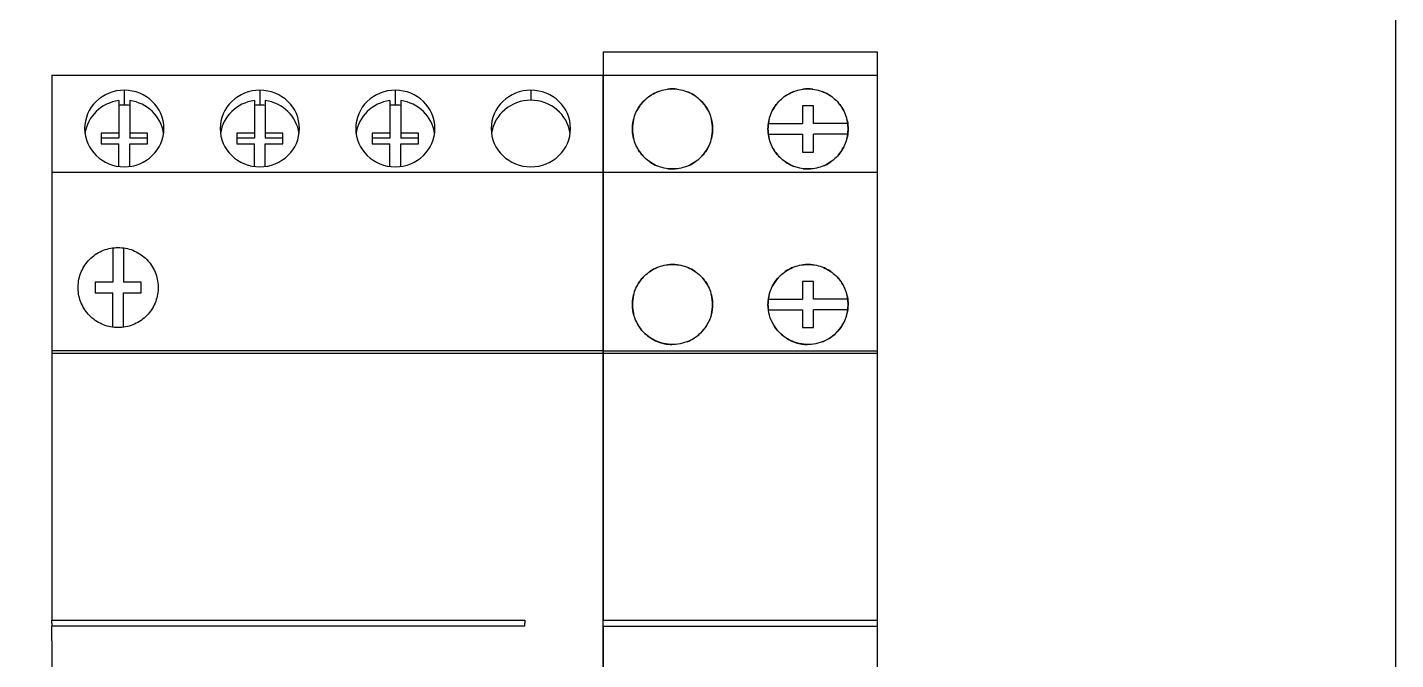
# Model space of a CAD drawing. Header units: millimetres. Extents: x 1019 to 1519, y 1262 to 1448.
# Drawn here: x 1509.72 to 1518.61, y 1376.35 to 1380.45 of the extents above; entities that cross this region are included whole.
import ezdxf

# ---------------------------------------------------------------- set-up
doc = ezdxf.new("R2010")
doc.units = ezdxf.units.MM

# ---------------------------------------------------------------- blocks, each defined once
blk = doc.blocks.new('A$C66c3d611')
for p, q in [((0, 8.54), (0, 7.91)), ((0, 8.54), (3.58, 8.54)), ((3.58, 7.91), (3.58, 8.54)), ((0.47, 8.4411), (0.47, 8.3453)), ((1.35, 8.4411), (1.35, 8.3453)), ((2.23, 8.4411), (2.23, 8.3453)), ((3.11, 8.4411), (3.11, 8.3764)), ((0.435, 8.3741), (0.435, 8.1615)), ((0.505, 8.3741), (0.505, 8.1615)), ((1.315, 8.3741), (1.315, 8.1615)), ((1.385, 8.3741), (1.385, 8.1615)), ((2.195, 8.3741), (2.195, 8.1615)), ((2.265, 8.3741), (2.265, 8.1615)), ((0.435, 8.1615), (0.32, 8.1615)), ((0.32, 8.1615), (0.32, 8.0938)), ((0.435, 8.1304), (0.32, 8.1304)), ((0.32, 8.0938), (0.435, 8.0938)), ((0.435, 8.1615), (0.435, 8.1304)), ((0.435, 7.9459), (0.435, 8.0938)), ((0.505, 8.1615), (0.505, 8.1304)), ((0.62, 8.1615), (0.505, 8.1615)), ((0.62, 8.1304), (0.505, 8.1304)), ((0.505, 8.0938), (0.62, 8.0938)), ((0.505, 7.9459), (0.505, 8.0938)), ((0.62, 8.0938), (0.62, 8.1615)), ((1.315, 8.1615), (1.2, 8.1615)), ((1.2, 8.1615), (1.2, 8.0938)), ((1.315, 8.1304), (1.2, 8.1304)), ((1.2, 8.0938), (1.315, 8.0938)), ((1.315, 8.1615), (1.315, 8.1304)), ((1.315, 7.9459), (1.315, 8.0938)), ((1.385, 8.1615), (1.385, 8.1304)), ((1.5, 8.1615), (1.385, 8.1615)), ((1.5, 8.1304), (1.385, 8.1304)), ((1.385, 8.0938), (1.5, 8.0938)), ((1.385, 7.9459), (1.385, 8.0938)), ((1.5, 8.0938), (1.5, 8.1615)), ((2.195, 8.1615), (2.08, 8.1615)), ((2.08, 8.1615), (2.08, 8.0938)), ((2.195, 8.1304), (2.08, 8.1304)), ((2.08, 8.0938), (2.195, 8.0938)), ((2.195, 8.1615), (2.195, 8.1304)), ((2.195, 7.9459), (2.195, 8.0938)), ((2.265, 8.1615), (2.265, 8.1304)), ((2.38, 8.1615), (2.265, 8.1615)), ((2.38, 8.1304), (2.265, 8.1304)), ((2.265, 8.0938), (2.38, 8.0938)), ((2.265, 7.9459), (2.265, 8.0938)), ((2.38, 8.0938), (2.38, 8.1615)), ((0, 7.91), (0, 6.75)), ((0, 7.91), (3.58, 7.91)), ((3.58, 6.75), (3.58, 7.91)), ((0.2818, 7.3736), (0.292, 7.3803)), ((0.292, 7.3803), (0.3024, 7.3866)), ((0.3024, 7.3866), (0.3132, 7.3923)), ((0.3132, 7.3923), (0.3241, 7.3975)), ((0.3241, 7.3975), (0.3354, 7.4022)), ((0.3354, 7.4022), (0.3468, 7.4063)), ((0.3468, 7.4063), (0.3583, 7.4099)), ((0.3583, 7.4099), (0.3701, 7.413)), ((0.3701, 7.413), (0.3819, 7.4155)), ((0.3819, 7.4155), (0.3939, 7.4175)), ((0.3939, 7.4175), (0.4059, 7.4189)), ((0.395, 7.4176), (0.395, 7.195)), ((0.4059, 7.4189), (0.4179, 7.4197)), ((0.4179, 7.4197), (0.43, 7.42)), ((0.43, 7.42), (0.4421, 7.4197)), ((0.4421, 7.4197), (0.4543, 7.4189)), ((0.4543, 7.4189), (0.4664, 7.4174)), ((0.465, 7.4176), (0.465, 7.195)), ((0.4664, 7.4174), (0.4784, 7.4155)), ((0.4784, 7.4155), (0.4903, 7.4129)), ((0.4903, 7.4129), (0.5021, 7.4098)), ((0.5021, 7.4098), (0.5138, 7.4061)), ((0.5138, 7.4061), (0.5253, 7.4019)), ((0.5253, 7.4019), (0.5366, 7.3971)), ((0.5366, 7.3971), (0.5477, 7.3918)), ((0.5477, 7.3918), (0.5585, 7.386)), ((0.5585, 7.386), (0.569, 7.3797)), ((0.569, 7.3797), (0.5793, 7.3729)), ((0.2013, 7.2837), (0.2073, 7.2943)), ((0.2073, 7.2943), (0.2139, 7.3046)), ((0.2139, 7.3046), (0.2209, 7.3145)), ((0.2209, 7.3145), (0.2284, 7.3242)), ((0.2284, 7.3242), (0.2363, 7.3334)), ((0.2363, 7.3334), (0.2446, 7.3423)), ((0.2446, 7.3423), (0.2534, 7.3508)), ((0.2534, 7.3508), (0.2625, 7.3588)), ((0.2625, 7.3588), (0.272, 7.3665)), ((0.272, 7.3665), (0.2818, 7.3736)), ((0.5793, 7.3729), (0.5891, 7.3656)), ((0.5891, 7.3656), (0.5987, 7.3579)), ((0.5987, 7.3579), (0.6078, 7.3497)), ((0.6078, 7.3497), (0.6166, 7.3411)), ((0.6166, 7.3411), (0.6249, 7.3321)), ((0.6249, 7.3321), (0.6328, 7.3227)), ((0.6328, 7.3227), (0.6402, 7.313)), ((0.6402, 7.313), (0.6472, 7.303)), ((0.6472, 7.303), (0.6536, 7.2926)), ((0.6536, 7.2926), (0.6596, 7.282)), ((0.1718, 7.1908), (0.1736, 7.2029)), ((0.1736, 7.2029), (0.1759, 7.215)), ((0.1759, 7.215), (0.1788, 7.2269)), ((0.1788, 7.2269), (0.1822, 7.2387)), ((0.1822, 7.2387), (0.1862, 7.2503)), ((0.1862, 7.2503), (0.1907, 7.2616)), ((0.1907, 7.2616), (0.1957, 7.2728)), ((0.1957, 7.2728), (0.2013, 7.2837)), ((0.6596, 7.282), (0.6651, 7.2711)), ((0.6651, 7.2711), (0.67, 7.2599)), ((0.67, 7.2599), (0.6744, 7.2486)), ((0.6744, 7.2486), (0.6783, 7.237)), ((0.6783, 7.237), (0.6817, 7.2253)), ((0.6817, 7.2253), (0.6844, 7.2135)), ((0.6844, 7.2135), (0.6867, 7.2015)), ((0.6867, 7.2015), (0.6883, 7.1894)), ((0.1701, 7.1663), (0.1707, 7.1785)), ((0.1701, 7.154), (0.1701, 7.1663)), ((0.1707, 7.1417), (0.1701, 7.154)), ((0.1707, 7.1785), (0.1718, 7.1908)), ((0.1718, 7.1295), (0.1707, 7.1417)), ((0.1735, 7.1173), (0.1718, 7.1295)), ((0.1758, 7.1053), (0.1735, 7.1173)), ((0.28, 7.195), (0.28, 7.125)), ((0.395, 7.195), (0.28, 7.195)), ((0.28, 7.125), (0.395, 7.125)), ((0.395, 6.9024), (0.395, 7.125)), ((0.58, 7.195), (0.465, 7.195)), ((0.465, 6.9024), (0.465, 7.125)), ((0.465, 7.125), (0.58, 7.125)), ((0.58, 7.125), (0.58, 7.195)), ((0.6864, 7.1167), (0.6841, 7.1048)), ((0.6881, 7.1287), (0.6864, 7.1167)), ((0.6893, 7.1408), (0.6881, 7.1287)), ((0.6883, 7.1894), (0.6894, 7.1773)), ((0.6899, 7.153), (0.6893, 7.1408)), ((0.6894, 7.1773), (0.69, 7.1652)), ((0.69, 7.1652), (0.6899, 7.153)), ((0.1787, 7.0934), (0.1758, 7.1053)), ((0.1821, 7.0816), (0.1787, 7.0934)), ((0.186, 7.0701), (0.1821, 7.0816)), ((0.1905, 7.0588), (0.186, 7.0701)), ((0.1955, 7.0477), (0.1905, 7.0588)), ((0.201, 7.0368), (0.1955, 7.0477)), ((0.2071, 7.0262), (0.201, 7.0368)), ((0.2136, 7.0159), (0.2071, 7.0262)), ((0.653, 7.0263), (0.6465, 7.016)), ((0.659, 7.0368), (0.653, 7.0263)), ((0.6645, 7.0476), (0.659, 7.0368)), ((0.6695, 7.0587), (0.6645, 7.0476)), ((0.6739, 7.0699), (0.6695, 7.0587)), ((0.6778, 7.0814), (0.6739, 7.0699)), ((0.6812, 7.093), (0.6778, 7.0814)), ((0.6841, 7.1048), (0.6812, 7.093)), ((0.2206, 7.006), (0.2136, 7.0159)), ((0.228, 6.9963), (0.2206, 7.006)), ((0.2359, 6.987), (0.228, 6.9963)), ((0.2442, 6.9781), (0.2359, 6.987)), ((0.2529, 6.9696), (0.2442, 6.9781)), ((0.262, 6.9615), (0.2529, 6.9696)), ((0.2715, 6.9539), (0.262, 6.9615)), ((0.2813, 6.9467), (0.2715, 6.9539)), ((0.2915, 6.94), (0.2813, 6.9467)), ((0.3019, 6.9337), (0.2915, 6.94)), ((0.3126, 6.928), (0.3019, 6.9337)), ((0.5581, 6.9338), (0.5474, 6.928)), ((0.5686, 6.94), (0.5581, 6.9338)), ((0.5787, 6.9467), (0.5686, 6.94)), ((0.5885, 6.9539), (0.5787, 6.9467)), ((0.598, 6.9616), (0.5885, 6.9539)), ((0.6071, 6.9697), (0.598, 6.9616)), ((0.6158, 6.9782), (0.6071, 6.9697)), ((0.6242, 6.9871), (0.6158, 6.9782)), ((0.6321, 6.9964), (0.6242, 6.9871)), ((0.6395, 7.006), (0.6321, 6.9964)), ((0.6465, 7.016), (0.6395, 7.006)), ((0.3236, 6.9228), (0.3126, 6.928)), ((0.3348, 6.918), (0.3236, 6.9228)), ((0.3462, 6.9139), (0.3348, 6.918)), ((0.3579, 6.9102), (0.3462, 6.9139)), ((0.3696, 6.9071), (0.3579, 6.9102)), ((0.3815, 6.9046), (0.3696, 6.9071)), ((0.3936, 6.9026), (0.3815, 6.9046)), ((0.4057, 6.9011), (0.3936, 6.9026)), ((0.4178, 6.9003), (0.4057, 6.9011)), ((0.43, 6.9), (0.4178, 6.9003)), ((0.4422, 6.9003), (0.43, 6.9)), ((0.4544, 6.9011), (0.4422, 6.9003)), ((0.4665, 6.9026), (0.4544, 6.9011)), ((0.4785, 6.9046), (0.4665, 6.9026)), ((0.4904, 6.9071), (0.4785, 6.9046)), ((0.5022, 6.9102), (0.4904, 6.9071)), ((0.5138, 6.9139), (0.5022, 6.9102)), ((0.5252, 6.9181), (0.5138, 6.9139)), ((0.5364, 6.9228), (0.5252, 6.9181)), ((0.5474, 6.928), (0.5364, 6.9228)), ((0, 6.75), (0, 6.7349)), ((3.58, 6.75), (0, 6.75)), ((0, 6.7349), (0, 5)), ((0, 6.7349), (3.58, 6.7349)), ((3.58, 6.7349), (3.58, 6.75)), ((3.58, 4.865), (3.58, 6.7349)), ((0, 4.98), (0, 5)), ((0, 5), (3.07, 5)), ((0, 4.98), (0, 4.96)), ((3.07, 5), (3.07, 4.98)), ((3.07, 4.96), (3.07, 4.98)), ((3.07, 4.96), (0, 4.96)), ((0, 4.865), (0, 4.96)), ((0, 4.865), (0, 2.2642)), ((3.58, 2.2642), (3.58, 4.865)), ((3.58, 2.2642), (0, 2.2642)), ((0, 2.2642), (0, 2.25)), ((0, 2.05), (0, 2.25)), ((0, 2.25), (3.58, 2.25)), ((3.58, 2.25), (3.58, 2.2642)), ((3.58, 2.25), (3.58, 2.05)), ((0, 2.05), (0, 1.09)), ((0.2767, 2.05), (0.2619, 2.0384)), ((0.2891, 2.0585), (0.2767, 2.05)), ((0.3018, 2.0662), (0.2891, 2.0585)), ((0.3149, 2.0732), (0.3018, 2.0662)), ((0.3285, 2.0793), (0.3149, 2.0732)), ((0.3424, 2.0848), (0.3285, 2.0793)), ((0.3566, 2.0894), (0.3424, 2.0848)), ((0.371, 2.0932), (0.3566, 2.0894)), ((0.3856, 2.0962), (0.371, 2.0932)), ((0.4002, 2.0983), (0.3856, 2.0962)), ((0.395, 2.0976), (0.395, 1.875)), ((0.415, 2.0996), (0.4002, 2.0983)), ((0.43, 2.1), (0.415, 2.0996)), ((0.445, 2.0996), (0.43, 2.1)), ((0.4598, 2.0983), (0.445, 2.0996)), ((0.4744, 2.0962), (0.4598, 2.0983)), ((0.465, 2.0976), (0.465, 1.875)), ((0.489, 2.0932), (0.4744, 2.0962)), ((0.5034, 2.0894), (0.489, 2.0932)), ((0.5176, 2.0848), (0.5034, 2.0894)), ((0.5315, 2.0793), (0.5176, 2.0848)), ((0.5451, 2.0732), (0.5315, 2.0793)), ((0.5582, 2.0662), (0.5451, 2.0732)), ((0.5709, 2.0585), (0.5582, 2.0662)), ((0.5833, 2.05), (0.5709, 2.0585)), ((0.5981, 2.0384), (0.5833, 2.05)), ((3.58, 1.09), (3.58, 2.05)), ((0.2031, 1.9669), (0.1945, 1.9503)), ((0.2128, 1.9829), (0.2031, 1.9669)), ((0.2236, 1.9981), (0.2128, 1.9829)), ((0.2354, 2.0125), (0.2236, 1.9981)), ((0.2482, 2.0259), (0.2354, 2.0125)), ((0.2619, 2.0384), (0.2482, 2.0259)), ((0.6118, 2.0259), (0.5981, 2.0384)), ((0.6246, 2.0125), (0.6118, 2.0259)), ((0.6364, 1.9981), (0.6246, 2.0125)), ((0.6472, 1.9829), (0.6364, 1.9981)), ((0.6569, 1.9669), (0.6472, 1.9829)), ((0.6655, 1.9502), (0.6569, 1.9669)), ((1.26, 1.58), (1.26, 2.04)), ((2.32, 2.04), (1.26, 2.04)), ((2.32, 2.04), (2.32, 1.58)), ((0.173, 1.8791), (0.1708, 1.8605)), ((0.1764, 1.8974), (0.173, 1.8791)), ((0.1812, 1.9154), (0.1764, 1.8974)), ((0.1872, 1.9331), (0.1812, 1.9154)), ((0.1945, 1.9503), (0.1872, 1.9331)), ((0.28, 1.875), (0.28, 1.805)), ((0.395, 1.875), (0.28, 1.875)), ((0.58, 1.875), (0.465, 1.875)), ((0.58, 1.805), (0.58, 1.875)), ((0.6728, 1.933), (0.6655, 1.9502)), ((0.6788, 1.9154), (0.6728, 1.933)), ((0.6836, 1.8973), (0.6788, 1.9154)), ((0.6871, 1.879), (0.6836, 1.8973)), ((0.6892, 1.8605), (0.6871, 1.879)), ((0.1708, 1.8605), (0.17, 1.8419)), ((0.17, 1.8419), (0.1705, 1.8233)), ((0.1705, 1.8233), (0.1724, 1.8047)), ((0.1724, 1.8047), (0.1756, 1.7864)), ((0.1756, 1.7864), (0.1801, 1.7683)), ((0.28, 1.805), (0.395, 1.805)), ((0.395, 1.5824), (0.395, 1.805)), ((0.465, 1.5824), (0.465, 1.805)), ((0.465, 1.805), (0.58, 1.805)), ((0.6799, 1.7682), (0.6844, 1.7863)), ((0.6844, 1.7863), (0.6876, 1.8046)), ((0.6876, 1.8046), (0.6895, 1.8232)), ((0.69, 1.8418), (0.6892, 1.8605)), ((0.6895, 1.8232), (0.69, 1.8418)), ((0.1801, 1.7683), (0.1859, 1.7506)), ((0.1859, 1.7506), (0.1929, 1.7333)), ((0.1929, 1.7333), (0.2012, 1.7166)), ((0.2012, 1.7166), (0.2106, 1.7005)), ((0.2106, 1.7005), (0.2211, 1.6852)), ((0.6388, 1.6851), (0.6494, 1.7004)), ((0.6494, 1.7004), (0.6588, 1.7165)), ((0.6588, 1.7165), (0.6671, 1.7332)), ((0.6671, 1.7332), (0.6741, 1.7505)), ((0.6741, 1.7505), (0.6799, 1.7682)), ((0.2211, 1.6852), (0.2328, 1.6706)), ((0.2328, 1.6706), (0.2454, 1.6569)), ((0.2454, 1.6569), (0.259, 1.6441)), ((0.259, 1.6441), (0.2735, 1.6324)), ((0.2735, 1.6324), (0.2888, 1.6217)), ((0.2888, 1.6217), (0.3048, 1.6121)), ((0.3048, 1.6121), (0.3215, 1.6037)), ((0.3215, 1.6037), (0.3387, 1.5966)), ((0.5212, 1.5965), (0.5384, 1.6037)), ((0.5384, 1.6037), (0.5551, 1.6121)), ((0.5551, 1.6121), (0.5712, 1.6216)), ((0.5712, 1.6216), (0.5864, 1.6323)), ((0.5864, 1.6323), (0.6009, 1.6441)), ((0.6009, 1.6441), (0.6145, 1.6568)), ((0.6145, 1.6568), (0.6272, 1.6705)), ((0.6272, 1.6705), (0.6388, 1.6851)), ((0.3387, 1.5966), (0.3564, 1.5906)), ((0.3564, 1.5906), (0.3744, 1.586)), ((0.3744, 1.586), (0.3926, 1.5827)), ((0.3926, 1.5827), (0.4111, 1.5807)), ((0.4111, 1.5807), (0.43, 1.58)), ((0.43, 1.58), (0.4489, 1.5807)), ((0.4489, 1.5807), (0.4674, 1.5827)), ((0.4674, 1.5827), (0.4856, 1.586)), ((0.4856, 1.586), (0.5035, 1.5906)), ((0.5035, 1.5906), (0.5212, 1.5965)), ((1.26, 1.58), (2.32, 1.58)), ((0, 1.09), (0, 0.46)), ((3.58, 1.09), (0, 1.09)), ((3.58, 0.46), (3.58, 1.09)), ((0.435, 1.0219), (0.435, 0.874)), ((0.505, 1.0219), (0.505, 0.874)), ((1.315, 1.0219), (1.315, 0.874)), ((1.385, 1.0219), (1.385, 0.874)), ((2.195, 1.0219), (2.195, 0.874)), ((2.265, 1.0219), (2.265, 0.874)), ((0.435, 0.874), (0.32, 0.874)), ((0.32, 0.874), (0.32, 0.8064)), ((0.32, 0.8374), (0.435, 0.8374)), ((0.32, 0.8064), (0.435, 0.8064)), ((0.435, 0.8064), (0.435, 0.8374)), ((0.435, 0.5937), (0.435, 0.8064)), ((0.62, 0.874), (0.505, 0.874)), ((0.505, 0.8374), (0.62, 0.8374)), ((0.505, 0.8064), (0.505, 0.8374)), ((0.505, 0.8064), (0.62, 0.8064)), ((0.505, 0.5937), (0.505, 0.8064)), ((0.62, 0.8064), (0.62, 0.874)), ((1.315, 0.874), (1.2, 0.874)), ((1.2, 0.874), (1.2, 0.8064)), ((1.2, 0.8374), (1.315, 0.8374)), ((1.2, 0.8064), (1.315, 0.8064)), ((1.315, 0.8064), (1.315, 0.8374)), ((1.315, 0.5937), (1.315, 0.8064)), ((1.5, 0.874), (1.385, 0.874)), ((1.385, 0.8374), (1.5, 0.8374)), ((1.385, 0.8064), (1.385, 0.8374)), ((1.385, 0.8064), (1.5, 0.8064)), ((1.385, 0.5937), (1.385, 0.8064)), ((1.5, 0.8064), (1.5, 0.874)), ((2.195, 0.874), (2.08, 0.874)), ((2.08, 0.874), (2.08, 0.8064)), ((2.08, 0.8374), (2.195, 0.8374)), ((2.08, 0.8064), (2.195, 0.8064)), ((2.195, 0.8064), (2.195, 0.8374)), ((2.195, 0.5937), (2.195, 0.8064)), ((2.38, 0.874), (2.265, 0.874)), ((2.265, 0.8374), (2.38, 0.8374)), ((2.265, 0.8064), (2.265, 0.8374)), ((2.265, 0.8064), (2.38, 0.8064)), ((2.265, 0.5937), (2.265, 0.8064)), ((2.38, 0.8064), (2.38, 0.874)), ((0.47, 0.5267), (0.47, 0.6225)), ((1.35, 0.5267), (1.35, 0.6225)), ((2.23, 0.5267), (2.23, 0.6225)), ((3.11, 0.5267), (3.11, 0.5914)), ((0, 0.46), (3.58, 0.46)), ((1.215, 0), (1.215, 0.46)), ((2.365, 0.46), (2.365, 0)), ((1.515, 0.3), (1.63, 0.3)), ((1.95, 0.3), (2.065, 0.3)), ((2.365, 0), (1.215, 0))]:
    blk.add_line(p, q)
for centre, radius, start, end in [((1.515, 0.4), 0.1, 143.13013, 180.00002), ((2.065, 0.4), 0.1, 0, 36.86989), ((1.515, 0.4), 0.1, 180.00002, 270.00002), ((2.065, 0.4), 0.1, 270.00002, 0), ((1.79, 0.3), 0.16, 180.00002, 0)]:
    blk.add_arc(centre, radius, start, end)
for centre, major_axis, start_param, end_param in [((0.47, 8.1924), (0.2575, 0), 1.570796, 3.141593), ((0.47, 8.1924), (0.2575, 0), 0, 1.570796), ((1.35, 8.1924), (0.2575, 0), 1.570796, 3.141593), ((1.35, 8.1924), (0.2575, 0), 0, 1.570796), ((2.23, 8.1924), (0.2575, 0), 1.570796, 3.141593), ((2.23, 8.1924), (0.2575, 0), 0, 1.570796), ((3.11, 8.1924), (0.2575, 0), 1.570796, 3.141593), ((3.11, 8.1924), (0.2575, 0), 0, 1.570796), ((0.47, 8.1277), (-0.2575, 0), -1.434452, -0.130442), ((0.47, 8.1277), (-0.2575, 0), -3.011151, -1.707141), ((1.35, 8.1277), (-0.2575, 0), -1.434452, -0.130442), ((1.35, 8.1277), (-0.2575, 0), -3.011151, -1.707141), ((2.23, 8.1277), (-0.2575, 0), -1.434452, -0.130442), ((2.23, 8.1277), (-0.2575, 0), -3.011151, -1.707141), ((3.11, 8.1277), (-0.2575, 0), -1.570796, -0.130442), ((3.11, 8.1277), (-0.2575, 0), -3.011151, -1.570796), ((0.47, 8.0966), (-0.2575, 0), -1.570796, -1.434452), ((0.47, 8.0966), (-0.2575, 0), -1.707141, -1.570796), ((1.35, 8.0966), (-0.2575, 0), -1.570796, -1.434452), ((1.35, 8.0966), (-0.2575, 0), -1.707141, -1.570796), ((2.23, 8.0966), (-0.2575, 0), -1.570796, -1.434452), ((2.23, 8.0966), (-0.2575, 0), -1.707141, -1.570796), ((0.47, 8.1924), (0.2575, 0), 3.141593, 4.712389), ((0.47, 8.1924), (0.2575, 0), -1.570796, 0), ((1.35, 8.1924), (0.2575, 0), 3.141593, 4.712389), ((1.35, 8.1924), (0.2575, 0), -1.570796, 0), ((2.23, 8.1924), (0.2575, 0), 3.141593, 4.712389), ((2.23, 8.1924), (0.2575, 0), -1.570796, 0), ((3.11, 8.1924), (0.2575, 0), 3.141593, 4.712389), ((3.11, 8.1924), (0.2575, 0), -1.570796, 0), ((0.47, 0.7755), (-0.2575, 0), -1.570796, 0), ((0.47, 0.7755), (-0.2575, 0), 3.141593, 4.712389), ((1.35, 0.7755), (-0.2575, 0), -1.570796, 0), ((1.35, 0.7755), (-0.2575, 0), 3.141593, 4.712389), ((2.23, 0.7755), (-0.2575, 0), -1.570796, 0), ((2.23, 0.7755), (-0.2575, 0), 3.141593, 4.712389), ((3.11, 0.7755), (-0.2575, 0), -1.570796, 0), ((3.11, 0.7755), (-0.2575, 0), 3.141593, 4.712389), ((0.47, 0.8402), (0.2575, 0), -3.011151, -1.707141), ((0.47, 0.8402), (0.2575, 0), -1.434452, -0.130442), ((1.35, 0.8402), (0.2575, 0), -3.011151, -1.707141), ((1.35, 0.8402), (0.2575, 0), -1.434452, -0.130442), ((2.23, 0.8402), (0.2575, 0), -3.011151, -1.707141), ((2.23, 0.8402), (0.2575, 0), -1.434452, -0.130442), ((3.11, 0.8402), (0.2575, 0), -3.011151, -1.570796), ((3.11, 0.8402), (0.2575, 0), -1.570796, -0.130442), ((0.47, 0.7755), (-0.2575, 0), 0, 1.570796), ((0.47, 0.7755), (-0.2575, 0), 1.570796, 3.141593), ((1.35, 0.7755), (-0.2575, 0), 0, 1.570796), ((1.35, 0.7755), (-0.2575, 0), 1.570796, 3.141593), ((2.23, 0.7755), (-0.2575, 0), 0, 1.570796), ((2.23, 0.7755), (-0.2575, 0), 1.570796, 3.141593), ((3.11, 0.7755), (-0.2575, 0), 0, 1.570796), ((3.11, 0.7755), (-0.2575, 0), 1.570796, 3.141593), ((0.47, 0.8712), (0.2575, 0), -1.707141, -1.570796), ((0.47, 0.8712), (0.2575, 0), -1.570796, -1.434452), ((1.35, 0.8712), (0.2575, 0), -1.707141, -1.570796), ((1.35, 0.8712), (0.2575, 0), -1.570796, -1.434452), ((2.23, 0.8712), (0.2575, 0), -1.707141, -1.570796), ((2.23, 0.8712), (0.2575, 0), -1.570796, -1.434452)]:
    blk.add_ellipse(centre, major_axis=major_axis, ratio=0.965926, start_param=start_param, end_param=end_param)
blk = doc.blocks.new('A$Cc7b5a199')
for p, q in [((0, 8.581), (0, 8.431)), ((0, 8.581), (1.78, 8.581)), ((1.78, 8.581), (1.78, 8.431)), ((0, 8.431), (0, 7.801)), ((0, 8.431), (1.78, 8.431)), ((1.78, 8.431), (1.78, 7.801)), ((0.2595, 8.258), (0.2681, 8.2667)), ((0.2681, 8.2667), (0.277, 8.2751)), ((0.277, 8.2751), (0.2863, 8.283)), ((0.2863, 8.283), (0.296, 8.2905)), ((0.296, 8.2905), (0.306, 8.2975)), ((0.306, 8.2975), (0.3162, 8.304)), ((0.3162, 8.304), (0.3267, 8.3099)), ((0.3267, 8.3099), (0.3375, 8.3154)), ((0.3375, 8.3154), (0.3485, 8.3204)), ((0.3485, 8.3204), (0.3597, 8.3248)), ((0.3597, 8.3248), (0.3712, 8.3288)), ((0.3712, 8.3288), (0.3828, 8.3321)), ((0.3828, 8.3321), (0.3946, 8.335)), ((0.3946, 8.335), (0.4065, 8.3373)), ((0.4065, 8.3373), (0.4185, 8.3391)), ((0.4185, 8.3391), (0.4307, 8.3403)), ((0.4307, 8.3403), (0.4429, 8.3409)), ((0.4429, 8.3409), (0.4551, 8.341)), ((0.4551, 8.341), (0.4674, 8.3404)), ((0.4674, 8.3404), (0.4797, 8.3393)), ((0.4797, 8.3393), (0.492, 8.3376)), ((0.492, 8.3376), (0.5042, 8.3353)), ((0.5042, 8.3353), (0.5163, 8.3324)), ((0.5163, 8.3324), (0.5282, 8.3289)), ((0.5282, 8.3289), (0.5398, 8.325)), ((0.5398, 8.325), (0.5512, 8.3205)), ((0.5512, 8.3205), (0.5623, 8.3155)), ((0.5623, 8.3155), (0.5732, 8.31)), ((0.5732, 8.31), (0.5837, 8.304)), ((0.5837, 8.304), (0.5939, 8.2975)), ((0.5939, 8.2975), (0.6039, 8.2905)), ((0.6039, 8.2905), (0.6136, 8.283)), ((0.6136, 8.283), (0.6229, 8.2751)), ((0.6229, 8.2751), (0.6319, 8.2667)), ((0.6319, 8.2667), (0.6404, 8.258)), ((1.1395, 8.258), (1.1481, 8.2667)), ((1.1481, 8.2667), (1.157, 8.2751)), ((1.157, 8.2751), (1.1663, 8.283)), ((1.1663, 8.283), (1.176, 8.2905)), ((1.176, 8.2905), (1.186, 8.2975)), ((1.186, 8.2975), (1.1962, 8.304)), ((1.1962, 8.304), (1.2067, 8.3099)), ((1.2067, 8.3099), (1.2175, 8.3154)), ((1.2175, 8.3154), (1.2285, 8.3204)), ((1.2285, 8.3204), (1.2397, 8.3248)), ((1.2397, 8.3248), (1.2512, 8.3288)), ((1.2512, 8.3288), (1.2628, 8.3321)), ((1.2628, 8.3321), (1.2746, 8.335)), ((1.2746, 8.335), (1.2865, 8.3373)), ((1.2865, 8.3373), (1.2985, 8.3391)), ((1.2985, 8.3391), (1.3107, 8.3403)), ((1.3107, 8.3403), (1.3229, 8.3409)), ((1.3229, 8.3409), (1.3351, 8.341)), ((1.3351, 8.341), (1.3474, 8.3404)), ((1.3474, 8.3404), (1.3597, 8.3393)), ((1.3597, 8.3393), (1.372, 8.3376)), ((1.372, 8.3376), (1.3842, 8.3353)), ((1.3842, 8.3353), (1.3963, 8.3324)), ((1.3963, 8.3324), (1.4082, 8.3289)), ((1.4082, 8.3289), (1.4198, 8.325)), ((1.4198, 8.325), (1.4312, 8.3205)), ((1.4312, 8.3205), (1.4423, 8.3155)), ((1.4423, 8.3155), (1.4532, 8.31)), ((1.4532, 8.31), (1.4637, 8.304)), ((1.4637, 8.304), (1.4739, 8.2975)), ((1.4739, 8.2975), (1.4839, 8.2905)), ((1.4839, 8.2905), (1.4936, 8.283)), ((1.4936, 8.283), (1.5029, 8.2751)), ((1.5029, 8.2751), (1.5119, 8.2667)), ((1.5119, 8.2667), (1.5204, 8.258)), ((0.2038, 8.1645), (0.208, 8.176)), ((0.208, 8.176), (0.2127, 8.1872)), ((0.2127, 8.1872), (0.2179, 8.1983)), ((0.2179, 8.1983), (0.2237, 8.209)), ((0.2237, 8.209), (0.2299, 8.2195)), ((0.2299, 8.2195), (0.2366, 8.2296)), ((0.2366, 8.2296), (0.2438, 8.2394)), ((0.2438, 8.2394), (0.2514, 8.2489)), ((0.2514, 8.2489), (0.2595, 8.258)), ((0.6404, 8.258), (0.6486, 8.2489)), ((0.6486, 8.2489), (0.6562, 8.2394)), ((0.6562, 8.2394), (0.6634, 8.2296)), ((0.6634, 8.2296), (0.6701, 8.2195)), ((0.6701, 8.2195), (0.6763, 8.2091)), ((0.6763, 8.2091), (0.682, 8.1983)), ((0.682, 8.1983), (0.6873, 8.1873)), ((0.6873, 8.1873), (0.692, 8.176)), ((0.692, 8.176), (0.6962, 8.1645)), ((1.0838, 8.1645), (1.088, 8.176)), ((1.088, 8.176), (1.0927, 8.1872)), ((1.0927, 8.1872), (1.0979, 8.1983)), ((1.0979, 8.1983), (1.1037, 8.209)), ((1.1037, 8.209), (1.1099, 8.2195)), ((1.1099, 8.2195), (1.1166, 8.2296)), ((1.1166, 8.2296), (1.1238, 8.2394)), ((1.1238, 8.2394), (1.1314, 8.2489)), ((1.1314, 8.2489), (1.1395, 8.258)), ((1.295, 8.231), (1.295, 8.116)), ((1.365, 8.231), (1.295, 8.231)), ((1.365, 8.116), (1.365, 8.231)), ((1.5204, 8.258), (1.5286, 8.2489)), ((1.5286, 8.2489), (1.5362, 8.2394)), ((1.5362, 8.2394), (1.5434, 8.2296)), ((1.5434, 8.2296), (1.5501, 8.2195)), ((1.5501, 8.2195), (1.5563, 8.2091)), ((1.5563, 8.2091), (1.562, 8.1983)), ((1.562, 8.1983), (1.5673, 8.1873)), ((1.5673, 8.1873), (1.572, 8.176)), ((1.572, 8.176), (1.5762, 8.1645)), ((0.19, 8.081), (0.1903, 8.0933)), ((0.1903, 8.0933), (0.1911, 8.1054)), ((0.1911, 8.1054), (0.1925, 8.1174)), ((0.1925, 8.1174), (0.1945, 8.1293)), ((0.1945, 8.1293), (0.197, 8.1411)), ((0.197, 8.1411), (0.2001, 8.1529)), ((0.2001, 8.1529), (0.2038, 8.1645)), ((0.6962, 8.1645), (0.6998, 8.1529)), ((0.6998, 8.1529), (0.703, 8.1411)), ((0.703, 8.1411), (0.7055, 8.1293)), ((0.7055, 8.1293), (0.7075, 8.1174)), ((0.7075, 8.1174), (0.7089, 8.1054)), ((0.7089, 8.1054), (0.7097, 8.0933)), ((0.7097, 8.0933), (0.71, 8.081)), ((1.07, 8.081), (1.0703, 8.0933)), ((1.0703, 8.0933), (1.0711, 8.1054)), ((1.0711, 8.1054), (1.0725, 8.1174)), ((1.0724, 8.116), (1.295, 8.116)), ((1.0725, 8.1174), (1.0745, 8.1293)), ((1.0745, 8.1293), (1.077, 8.1411)), ((1.077, 8.1411), (1.0801, 8.1529)), ((1.0801, 8.1529), (1.0838, 8.1645)), ((1.5876, 8.116), (1.365, 8.116)), ((1.5762, 8.1645), (1.5798, 8.1529)), ((1.5798, 8.1529), (1.583, 8.1411)), ((1.583, 8.1411), (1.5855, 8.1293)), ((1.5855, 8.1293), (1.5875, 8.1174)), ((1.5875, 8.1174), (1.5889, 8.1054)), ((1.5889, 8.1054), (1.5897, 8.0933)), ((1.5897, 8.0933), (1.59, 8.081)), ((0.1903, 8.0687), (0.19, 8.081)), ((0.1911, 8.0566), (0.1903, 8.0687)), ((0.1925, 8.0446), (0.1911, 8.0566)), ((0.1945, 8.0327), (0.1925, 8.0446)), ((0.197, 8.0209), (0.1945, 8.0327)), ((0.2002, 8.0091), (0.197, 8.0209)), ((0.2038, 7.9975), (0.2002, 8.0091)), ((0.208, 7.986), (0.2038, 7.9975)), ((0.6962, 7.9975), (0.692, 7.986)), ((0.6998, 8.0091), (0.6962, 7.9975)), ((0.7029, 8.0209), (0.6998, 8.0091)), ((0.7055, 8.0327), (0.7029, 8.0209)), ((0.7075, 8.0446), (0.7055, 8.0327)), ((0.7089, 8.0566), (0.7075, 8.0446)), ((0.7097, 8.0687), (0.7089, 8.0566)), ((0.71, 8.081), (0.7097, 8.0687)), ((1.0703, 8.0687), (1.07, 8.081)), ((1.0711, 8.0566), (1.0703, 8.0687)), ((1.0725, 8.0446), (1.0711, 8.0566)), ((1.0724, 8.046), (1.295, 8.046)), ((1.0745, 8.0327), (1.0725, 8.0446)), ((1.077, 8.0209), (1.0745, 8.0327)), ((1.0802, 8.0091), (1.077, 8.0209)), ((1.0838, 7.9975), (1.0802, 8.0091)), ((1.088, 7.986), (1.0838, 7.9975)), ((1.295, 8.046), (1.295, 7.931)), ((1.5876, 8.046), (1.365, 8.046)), ((1.365, 7.931), (1.365, 8.046)), ((1.5762, 7.9975), (1.572, 7.986)), ((1.5798, 8.0091), (1.5762, 7.9975)), ((1.5829, 8.0209), (1.5798, 8.0091)), ((1.5855, 8.0327), (1.5829, 8.0209)), ((1.5875, 8.0446), (1.5855, 8.0327)), ((1.5889, 8.0566), (1.5875, 8.0446)), ((1.5897, 8.0687), (1.5889, 8.0566)), ((1.59, 8.081), (1.5897, 8.0687)), ((0.2127, 7.9747), (0.208, 7.986)), ((0.218, 7.9637), (0.2127, 7.9747)), ((0.2237, 7.9529), (0.218, 7.9637)), ((0.2299, 7.9425), (0.2237, 7.9529)), ((0.2366, 7.9324), (0.2299, 7.9425)), ((0.2438, 7.9226), (0.2366, 7.9324)), ((0.2515, 7.9131), (0.2438, 7.9226)), ((0.2596, 7.904), (0.2515, 7.9131)), ((0.6485, 7.9131), (0.6404, 7.904)), ((0.6562, 7.9226), (0.6485, 7.9131)), ((0.6634, 7.9324), (0.6562, 7.9226)), ((0.6701, 7.9425), (0.6634, 7.9324)), ((0.6763, 7.953), (0.6701, 7.9425)), ((0.682, 7.9637), (0.6763, 7.953)), ((0.6873, 7.9747), (0.682, 7.9637)), ((0.692, 7.986), (0.6873, 7.9747)), ((1.0927, 7.9747), (1.088, 7.986)), ((1.098, 7.9637), (1.0927, 7.9747)), ((1.1037, 7.9529), (1.098, 7.9637)), ((1.1099, 7.9425), (1.1037, 7.9529)), ((1.1166, 7.9324), (1.1099, 7.9425)), ((1.1238, 7.9226), (1.1166, 7.9324)), ((1.1315, 7.9131), (1.1238, 7.9226)), ((1.1396, 7.904), (1.1315, 7.9131)), ((1.295, 7.931), (1.365, 7.931)), ((1.5285, 7.9131), (1.5204, 7.904)), ((1.5362, 7.9226), (1.5285, 7.9131)), ((1.5434, 7.9324), (1.5362, 7.9226)), ((1.5501, 7.9425), (1.5434, 7.9324)), ((1.5563, 7.953), (1.5501, 7.9425)), ((1.562, 7.9637), (1.5563, 7.953)), ((1.5673, 7.9747), (1.562, 7.9637)), ((1.572, 7.986), (1.5673, 7.9747)), ((0.2681, 7.8952), (0.2596, 7.904)), ((0.2771, 7.8869), (0.2681, 7.8952)), ((0.2865, 7.8789), (0.2771, 7.8869)), ((0.2961, 7.8714), (0.2865, 7.8789)), ((0.3061, 7.8644), (0.2961, 7.8714)), ((0.3164, 7.8579), (0.3061, 7.8644)), ((0.3269, 7.8519), (0.3164, 7.8579)), ((0.3377, 7.8465), (0.3269, 7.8519)), ((0.3488, 7.8415), (0.3377, 7.8465)), ((0.3602, 7.837), (0.3488, 7.8415)), ((0.3719, 7.833), (0.3602, 7.837)), ((0.3838, 7.8296), (0.3719, 7.833)), ((0.3958, 7.8267), (0.3838, 7.8296)), ((0.408, 7.8244), (0.3958, 7.8267)), ((0.4202, 7.8227), (0.408, 7.8244)), ((0.4325, 7.8216), (0.4202, 7.8227)), ((0.4447, 7.821), (0.4325, 7.8216)), ((0.4569, 7.8211), (0.4447, 7.821)), ((0.469, 7.8217), (0.4569, 7.8211)), ((0.4812, 7.8229), (0.469, 7.8217)), ((0.4932, 7.8246), (0.4812, 7.8229)), ((0.5052, 7.8269), (0.4932, 7.8246)), ((0.517, 7.8298), (0.5052, 7.8269)), ((0.5286, 7.8332), (0.517, 7.8298)), ((0.5401, 7.8371), (0.5286, 7.8332)), ((0.5514, 7.8416), (0.5401, 7.8371)), ((0.5624, 7.8465), (0.5514, 7.8416)), ((0.5732, 7.852), (0.5624, 7.8465)), ((0.5837, 7.858), (0.5732, 7.852)), ((0.594, 7.8645), (0.5837, 7.858)), ((0.6039, 7.8715), (0.594, 7.8645)), ((0.6136, 7.879), (0.6039, 7.8715)), ((0.6229, 7.8869), (0.6136, 7.879)), ((0.6319, 7.8952), (0.6229, 7.8869)), ((0.6404, 7.904), (0.6319, 7.8952)), ((1.1481, 7.8952), (1.1396, 7.904)), ((1.1571, 7.8869), (1.1481, 7.8952)), ((1.1665, 7.8789), (1.1571, 7.8869)), ((1.1761, 7.8714), (1.1665, 7.8789)), ((1.1861, 7.8644), (1.1761, 7.8714)), ((1.1964, 7.8579), (1.1861, 7.8644)), ((1.2069, 7.8519), (1.1964, 7.8579)), ((1.2177, 7.8465), (1.2069, 7.8519)), ((1.2288, 7.8415), (1.2177, 7.8465)), ((1.2402, 7.837), (1.2288, 7.8415)), ((1.2519, 7.833), (1.2402, 7.837)), ((1.2638, 7.8296), (1.2519, 7.833)), ((1.2758, 7.8267), (1.2638, 7.8296)), ((1.288, 7.8244), (1.2758, 7.8267)), ((1.3002, 7.8227), (1.288, 7.8244)), ((1.3125, 7.8216), (1.3002, 7.8227)), ((1.3247, 7.821), (1.3125, 7.8216)), ((1.3369, 7.8211), (1.3247, 7.821)), ((1.349, 7.8217), (1.3369, 7.8211)), ((1.3612, 7.8229), (1.349, 7.8217)), ((1.3732, 7.8246), (1.3612, 7.8229)), ((1.3852, 7.8269), (1.3732, 7.8246)), ((1.397, 7.8298), (1.3852, 7.8269)), ((1.4086, 7.8332), (1.397, 7.8298)), ((1.4201, 7.8371), (1.4086, 7.8332)), ((1.4314, 7.8416), (1.4201, 7.8371)), ((1.4424, 7.8465), (1.4314, 7.8416)), ((1.4532, 7.852), (1.4424, 7.8465)), ((1.4637, 7.858), (1.4532, 7.852)), ((1.474, 7.8645), (1.4637, 7.858)), ((1.4839, 7.8715), (1.474, 7.8645)), ((1.4936, 7.879), (1.4839, 7.8715)), ((1.5029, 7.8869), (1.4936, 7.879)), ((1.5119, 7.8952), (1.5029, 7.8869)), ((1.5204, 7.904), (1.5119, 7.8952)), ((0, 7.801), (0, 6.641)), ((0, 7.801), (1.78, 7.801)), ((1.78, 7.801), (1.78, 6.641)), ((0.3956, 7.1952), (0.4077, 7.1975)), ((0.4077, 7.1975), (0.4198, 7.1992)), ((0.4198, 7.1992), (0.4319, 7.2004)), ((0.4319, 7.2004), (0.444, 7.201)), ((0.444, 7.201), (0.4561, 7.201)), ((0.4561, 7.201), (0.4682, 7.2004)), ((0.4682, 7.2004), (0.4803, 7.1992)), ((0.4803, 7.1992), (0.4924, 7.1975)), ((0.4924, 7.1975), (0.5044, 7.1952)), ((1.2756, 7.1952), (1.2877, 7.1975)), ((1.2877, 7.1975), (1.2998, 7.1992)), ((1.2998, 7.1992), (1.3119, 7.2004)), ((1.3119, 7.2004), (1.324, 7.201)), ((1.324, 7.201), (1.3361, 7.201)), ((1.3361, 7.201), (1.3482, 7.2004)), ((1.3482, 7.2004), (1.3603, 7.1992)), ((1.3603, 7.1992), (1.3724, 7.1975)), ((1.3724, 7.1975), (1.3844, 7.1952)), ((0.2439, 7.0995), (0.2516, 7.109)), ((0.2516, 7.109), (0.2597, 7.1181)), ((0.2597, 7.1181), (0.2682, 7.1269)), ((0.2682, 7.1269), (0.2772, 7.1352)), ((0.2772, 7.1352), (0.2866, 7.1432)), ((0.2866, 7.1432), (0.2963, 7.1507)), ((0.2963, 7.1507), (0.3063, 7.1577)), ((0.3063, 7.1577), (0.3165, 7.1642)), ((0.3165, 7.1642), (0.3271, 7.1701)), ((0.3271, 7.1701), (0.3379, 7.1756)), ((0.3379, 7.1756), (0.3489, 7.1806)), ((0.3489, 7.1806), (0.3603, 7.185)), ((0.3603, 7.185), (0.3719, 7.189)), ((0.3719, 7.189), (0.3837, 7.1924)), ((0.3837, 7.1924), (0.3956, 7.1952)), ((0.5044, 7.1952), (0.5164, 7.1923)), ((0.5164, 7.1923), (0.5282, 7.1889)), ((0.5282, 7.1889), (0.5398, 7.185)), ((0.5398, 7.185), (0.5511, 7.1805)), ((0.5511, 7.1805), (0.5622, 7.1756)), ((0.5622, 7.1756), (0.573, 7.1701)), ((0.573, 7.1701), (0.5836, 7.1641)), ((0.5836, 7.1641), (0.5938, 7.1576)), ((0.5938, 7.1576), (0.6038, 7.1506)), ((0.6038, 7.1506), (0.6135, 7.1431)), ((0.6135, 7.1431), (0.6228, 7.1352)), ((0.6228, 7.1352), (0.6318, 7.1269)), ((0.6318, 7.1269), (0.6403, 7.1181)), ((0.6403, 7.1181), (0.6485, 7.109)), ((0.6485, 7.109), (0.6561, 7.0995)), ((1.1239, 7.0995), (1.1316, 7.109)), ((1.1316, 7.109), (1.1397, 7.1181)), ((1.1397, 7.1181), (1.1482, 7.1269)), ((1.1482, 7.1269), (1.1572, 7.1352)), ((1.1572, 7.1352), (1.1666, 7.1432)), ((1.1666, 7.1432), (1.1763, 7.1507)), ((1.1763, 7.1507), (1.1863, 7.1577)), ((1.1863, 7.1577), (1.1965, 7.1642)), ((1.1965, 7.1642), (1.2071, 7.1701)), ((1.2071, 7.1701), (1.2179, 7.1756)), ((1.2179, 7.1756), (1.2289, 7.1806)), ((1.2289, 7.1806), (1.2403, 7.185)), ((1.2403, 7.185), (1.2519, 7.189)), ((1.2519, 7.189), (1.2637, 7.1924)), ((1.2637, 7.1924), (1.2756, 7.1952)), ((1.3844, 7.1952), (1.3964, 7.1923)), ((1.3964, 7.1923), (1.4082, 7.1889)), ((1.4082, 7.1889), (1.4198, 7.185)), ((1.4198, 7.185), (1.4311, 7.1805)), ((1.4311, 7.1805), (1.4422, 7.1756)), ((1.4422, 7.1756), (1.453, 7.1701)), ((1.453, 7.1701), (1.4636, 7.1641)), ((1.4636, 7.1641), (1.4738, 7.1576)), ((1.4738, 7.1576), (1.4838, 7.1506)), ((1.4838, 7.1506), (1.4935, 7.1431)), ((1.4935, 7.1431), (1.5028, 7.1352)), ((1.5028, 7.1352), (1.5118, 7.1269)), ((1.5118, 7.1269), (1.5203, 7.1181)), ((1.5203, 7.1181), (1.5285, 7.109)), ((1.5285, 7.109), (1.5361, 7.0995)), ((0.2002, 7.0129), (0.2038, 7.0246)), ((0.2038, 7.0246), (0.208, 7.0361)), ((0.208, 7.0361), (0.2128, 7.0474)), ((0.2128, 7.0474), (0.218, 7.0584)), ((0.218, 7.0584), (0.2238, 7.0692)), ((0.2238, 7.0692), (0.23, 7.0796)), ((0.23, 7.0796), (0.2367, 7.0897)), ((0.2367, 7.0897), (0.2439, 7.0995)), ((0.6561, 7.0995), (0.6633, 7.0897)), ((0.6633, 7.0897), (0.67, 7.0796)), ((0.67, 7.0796), (0.6763, 7.0691)), ((0.6763, 7.0691), (0.682, 7.0584)), ((0.682, 7.0584), (0.6872, 7.0473)), ((0.6872, 7.0473), (0.692, 7.036)), ((0.692, 7.036), (0.6962, 7.0246)), ((0.6962, 7.0246), (0.6998, 7.0129)), ((1.0802, 7.0129), (1.0838, 7.0246)), ((1.0838, 7.0246), (1.088, 7.0361)), ((1.088, 7.0361), (1.0928, 7.0474)), ((1.0928, 7.0474), (1.098, 7.0584)), ((1.098, 7.0584), (1.1038, 7.0692)), ((1.1038, 7.0692), (1.11, 7.0796)), ((1.11, 7.0796), (1.1167, 7.0897)), ((1.1167, 7.0897), (1.1239, 7.0995)), ((1.295, 7.091), (1.295, 6.976)), ((1.365, 7.091), (1.295, 7.091)), ((1.365, 6.976), (1.365, 7.091)), ((1.5361, 7.0995), (1.5433, 7.0897)), ((1.5433, 7.0897), (1.55, 7.0796)), ((1.55, 7.0796), (1.5563, 7.0691)), ((1.5563, 7.0691), (1.562, 7.0584)), ((1.562, 7.0584), (1.5672, 7.0473)), ((1.5672, 7.0473), (1.572, 7.036)), ((1.572, 7.036), (1.5762, 7.0246)), ((1.5762, 7.0246), (1.5798, 7.0129)), ((0.19, 6.941), (0.1903, 6.9533)), ((0.1906, 6.9227), (0.19, 6.941)), ((0.1903, 6.9533), (0.1911, 6.9654)), ((0.1911, 6.9654), (0.1925, 6.9774)), ((0.1925, 6.9774), (0.1945, 6.9893)), ((0.1945, 6.9893), (0.1971, 7.0012)), ((0.1971, 7.0012), (0.2002, 7.0129)), ((0.6998, 7.0129), (0.7029, 7.0012)), ((0.7029, 7.0012), (0.7055, 6.9893)), ((0.7055, 6.9893), (0.7075, 6.9774)), ((0.7075, 6.9774), (0.7089, 6.9654)), ((0.7089, 6.9654), (0.7097, 6.9533)), ((0.71, 6.941), (0.7094, 6.9236)), ((0.7097, 6.9533), (0.71, 6.941)), ((1.07, 6.941), (1.0703, 6.9533)), ((1.0706, 6.9227), (1.07, 6.941)), ((1.0703, 6.9533), (1.0711, 6.9654)), ((1.0711, 6.9654), (1.0725, 6.9774)), ((1.0724, 6.976), (1.295, 6.976)), ((1.0725, 6.9774), (1.0745, 6.9893)), ((1.0745, 6.9893), (1.0771, 7.0012)), ((1.0771, 7.0012), (1.0802, 7.0129)), ((1.5876, 6.976), (1.365, 6.976)), ((1.5798, 7.0129), (1.5829, 7.0012)), ((1.5829, 7.0012), (1.5855, 6.9893)), ((1.5855, 6.9893), (1.5875, 6.9774)), ((1.5875, 6.9774), (1.5889, 6.9654)), ((1.5889, 6.9654), (1.5897, 6.9533)), ((1.59, 6.941), (1.5894, 6.9236)), ((1.5897, 6.9533), (1.59, 6.941)), ((0.1925, 6.9049), (0.1906, 6.9227)), ((0.1955, 6.8878), (0.1925, 6.9049)), ((0.1996, 6.8712), (0.1955, 6.8878)), ((0.2046, 6.8552), (0.1996, 6.8712)), ((0.2105, 6.8398), (0.2046, 6.8552)), ((0.6956, 6.8557), (0.6892, 6.8393)), ((0.7008, 6.8725), (0.6956, 6.8557)), ((0.7049, 6.8894), (0.7008, 6.8725)), ((0.7077, 6.9064), (0.7049, 6.8894)), ((0.7094, 6.9236), (0.7077, 6.9064)), ((1.0725, 6.9049), (1.0706, 6.9227)), ((1.0724, 6.906), (1.295, 6.906)), ((1.0755, 6.8878), (1.0725, 6.9049)), ((1.0796, 6.8712), (1.0755, 6.8878)), ((1.0846, 6.8552), (1.0796, 6.8712)), ((1.0905, 6.8398), (1.0846, 6.8552)), ((1.295, 6.906), (1.295, 6.791)), ((1.5876, 6.906), (1.365, 6.906)), ((1.365, 6.791), (1.365, 6.906)), ((1.5756, 6.8557), (1.5692, 6.8393)), ((1.5808, 6.8725), (1.5756, 6.8557)), ((1.5849, 6.8894), (1.5808, 6.8725)), ((1.5877, 6.9064), (1.5849, 6.8894)), ((1.5894, 6.9236), (1.5877, 6.9064)), ((0.2173, 6.8251), (0.2105, 6.8398)), ((0.2248, 6.811), (0.2173, 6.8251)), ((0.233, 6.7977), (0.2248, 6.811)), ((0.2419, 6.7851), (0.233, 6.7977)), ((0.2515, 6.773), (0.2419, 6.7851)), ((0.2618, 6.7616), (0.2515, 6.773)), ((0.2727, 6.7509), (0.2618, 6.7616)), ((0.6315, 6.7549), (0.6194, 6.7438)), ((0.6432, 6.767), (0.6315, 6.7549)), ((0.6541, 6.7798), (0.6432, 6.767)), ((0.6642, 6.7935), (0.6541, 6.7798)), ((0.6735, 6.808), (0.6642, 6.7935)), ((0.6818, 6.8233), (0.6735, 6.808)), ((0.6892, 6.8393), (0.6818, 6.8233)), ((1.0973, 6.8251), (1.0905, 6.8398)), ((1.1048, 6.811), (1.0973, 6.8251)), ((1.113, 6.7977), (1.1048, 6.811)), ((1.1219, 6.7851), (1.113, 6.7977)), ((1.1315, 6.773), (1.1219, 6.7851)), ((1.1418, 6.7616), (1.1315, 6.773)), ((1.1527, 6.7509), (1.1418, 6.7616)), ((1.295, 6.791), (1.365, 6.791)), ((1.5115, 6.7549), (1.4994, 6.7438)), ((1.5232, 6.767), (1.5115, 6.7549)), ((1.5341, 6.7798), (1.5232, 6.767)), ((1.5442, 6.7935), (1.5341, 6.7798)), ((1.5535, 6.808), (1.5442, 6.7935)), ((1.5618, 6.8233), (1.5535, 6.808)), ((1.5692, 6.8393), (1.5618, 6.8233)), ((0.2841, 6.7408), (0.2727, 6.7509)), ((0.296, 6.7315), (0.2841, 6.7408)), ((0.3083, 6.7229), (0.296, 6.7315)), ((0.3212, 6.7151), (0.3083, 6.7229)), ((0.3345, 6.708), (0.3212, 6.7151)), ((0.3484, 6.7017), (0.3345, 6.708)), ((0.3627, 6.6961), (0.3484, 6.7017)), ((0.3773, 6.6914), (0.3627, 6.6961)), ((0.3923, 6.6875), (0.3773, 6.6914)), ((0.4074, 6.6845), (0.3923, 6.6875)), ((0.4227, 6.6824), (0.4074, 6.6845)), ((0.4382, 6.6813), (0.4227, 6.6824)), ((0.4537, 6.681), (0.4382, 6.6813)), ((0.4693, 6.6818), (0.4537, 6.681)), ((0.4847, 6.6834), (0.4693, 6.6818)), ((0.4998, 6.6858), (0.4847, 6.6834)), ((0.5144, 6.6891), (0.4998, 6.6858)), ((0.5286, 6.6931), (0.5144, 6.6891)), ((0.5423, 6.6979), (0.5286, 6.6931)), ((0.5556, 6.7034), (0.5423, 6.6979)), ((0.5687, 6.7096), (0.5556, 6.7034)), ((0.5816, 6.7167), (0.5687, 6.7096)), ((0.5943, 6.7247), (0.5816, 6.7167)), ((0.6069, 6.7337), (0.5943, 6.7247)), ((0.6194, 6.7438), (0.6069, 6.7337)), ((1.1641, 6.7408), (1.1527, 6.7509)), ((1.176, 6.7315), (1.1641, 6.7408)), ((1.1883, 6.7229), (1.176, 6.7315)), ((1.2012, 6.7151), (1.1883, 6.7229)), ((1.2145, 6.708), (1.2012, 6.7151)), ((1.2284, 6.7017), (1.2145, 6.708)), ((1.2427, 6.6961), (1.2284, 6.7017)), ((1.2573, 6.6914), (1.2427, 6.6961)), ((1.2723, 6.6875), (1.2573, 6.6914)), ((1.2874, 6.6845), (1.2723, 6.6875)), ((1.3027, 6.6824), (1.2874, 6.6845)), ((1.3182, 6.6813), (1.3027, 6.6824)), ((1.3337, 6.681), (1.3182, 6.6813)), ((1.3493, 6.6818), (1.3337, 6.681)), ((1.3647, 6.6834), (1.3493, 6.6818)), ((1.3798, 6.6858), (1.3647, 6.6834)), ((1.3944, 6.6891), (1.3798, 6.6858)), ((1.4086, 6.6931), (1.3944, 6.6891)), ((1.4223, 6.6979), (1.4086, 6.6931)), ((1.4356, 6.7034), (1.4223, 6.6979)), ((1.4487, 6.7096), (1.4356, 6.7034)), ((1.4616, 6.7167), (1.4487, 6.7096)), ((1.4743, 6.7247), (1.4616, 6.7167)), ((1.4869, 6.7337), (1.4743, 6.7247)), ((1.4994, 6.7438), (1.4869, 6.7337)), ((0, 6.641), (0, 6.6259)), ((0, 6.641), (1.78, 6.641)), ((0, 6.6259), (0, 4.891)), ((0, 6.6259), (1.78, 6.6259)), ((1.78, 6.641), (1.78, 6.6259)), ((1.78, 6.6259), (1.78, 4.891)), ((0, 4.851), (0, 4.891)), ((0, 4.891), (1.78, 4.891)), ((1.78, 4.891), (1.78, 4.851)), ((0, 4.851), (0, 4.756)), ((0, 4.851), (1.78, 4.851)), ((1.78, 4.851), (1.78, 4.756)), ((0, 4.756), (0, 3.9239)), ((1.78, 4.756), (1.78, 3.9239))]:
    blk.add_line(p, q)
for centre, start, end in [((0.45, 8.081), 135.08082, 152.34564), ((0.45, 8.081), 110.91116, 124.67986), ((0.45, 8.081), 83.22642, 97.22773), ((0.45, 8.081), 55.35351, 67.42178), ((0.45, 8.081), 27.64751, 44.92499), ((1.33, 8.081), 135.08082, 152.34564), ((1.33, 8.081), 110.91116, 124.67986), ((1.33, 8.081), 83.22642, 97.22773), ((1.33, 8.081), 55.35351, 69.16368), ((1.33, 8.081), 27.64751, 41.45229), ((0.45, 8.081), 166.21935, 180.00002), ((0.45, 8.081), 0, 13.78049), ((1.33, 8.081), 172.2636, 180.00002), ((1.33, 8.081), 166.21935, 172.2636), ((1.33, 8.081), 7.73636, 13.78049), ((1.33, 8.081), 0, 7.73636), ((0.45, 8.081), 180.00002, 193.78403), ((0.45, 8.081), 346.21572, 0), ((1.33, 8.081), 180.00002, 187.7364), ((1.33, 8.081), 187.7364, 193.78403), ((1.33, 8.081), 346.21572, 352.26364), ((1.33, 8.081), 352.26364, 0), ((0.45, 8.081), 207.65362, 224.93517), ((0.45, 8.081), 315.07146, 332.34006), ((1.33, 8.081), 207.65362, 224.93517), ((1.33, 8.081), 318.54249, 332.34006), ((0.45, 8.081), 235.3669, 247.43591), ((0.45, 8.081), 263.21161, 277.08745), ((0.45, 8.081), 290.89665, 304.66081), ((1.33, 8.081), 235.3669, 249.17753), ((1.33, 8.081), 263.21161, 277.08745), ((1.33, 8.081), 290.89665, 304.66081), ((0.45, 6.941), 83.09911, 96.87886), ((1.33, 6.941), 83.09911, 96.87886), ((0.45, 6.941), 135.03206, 152.3265), ((0.45, 6.941), 112.53556, 124.59586), ((0.45, 6.941), 55.38525, 67.44945), ((0.45, 6.941), 27.67965, 41.48776), ((1.33, 6.941), 138.50791, 152.3265), ((1.33, 6.941), 110.80087, 124.59586), ((1.33, 6.941), 55.38525, 69.18546), ((1.33, 6.941), 27.67965, 44.9612), ((0.45, 6.941), 166.20663, 180.00002), ((0.45, 6.941), 180.00002, 194.24308), ((0.45, 6.941), 346.10016, 0), ((0.45, 6.941), 0, 13.79356), ((1.33, 6.941), 172.2636, 180.00002), ((1.33, 6.941), 180.00002, 187.7364), ((1.33, 6.941), 166.20663, 172.2636), ((1.33, 6.941), 7.73636, 13.79356), ((1.33, 6.941), 0, 7.73636), ((1.33, 6.941), 352.26364, 0), ((1.33, 6.941), 346.10016, 352.26364), ((0.45, 6.941), 204.25712, 220.00051), ((0.45, 6.941), 226.14904, 247.41202), ((0.45, 6.941), 318.24564, 331.98626), ((1.33, 6.941), 204.25712, 269.10282), ((1.33, 6.941), 291.43729, 331.98626), ((0.45, 6.941), 247.50002, 269.10282), ((0.45, 6.941), 291.43729, 311.57086)]:
    blk.add_arc(centre, 0.26, start, end)

msp = doc.modelspace()

# ---------------------------------------------------------------- linework, layer by layer
msp.add_lwpolyline([(1484.9472, 1386.6735), (1518.6097, 1386.6735), (1518.6097, 1322.8735), (1484.9472, 1322.8735), (1484.9472, 1386.6735)])

# ---------------------------------------------------------------- block references
for name, p in [('A$Cc7b5a199', (1513.464, 1371.713)), ('A$C66c3d611', (1509.884, 1371.604))]:
    msp.add_blockref(name, p)

doc.saveas('drawing.dxf')
